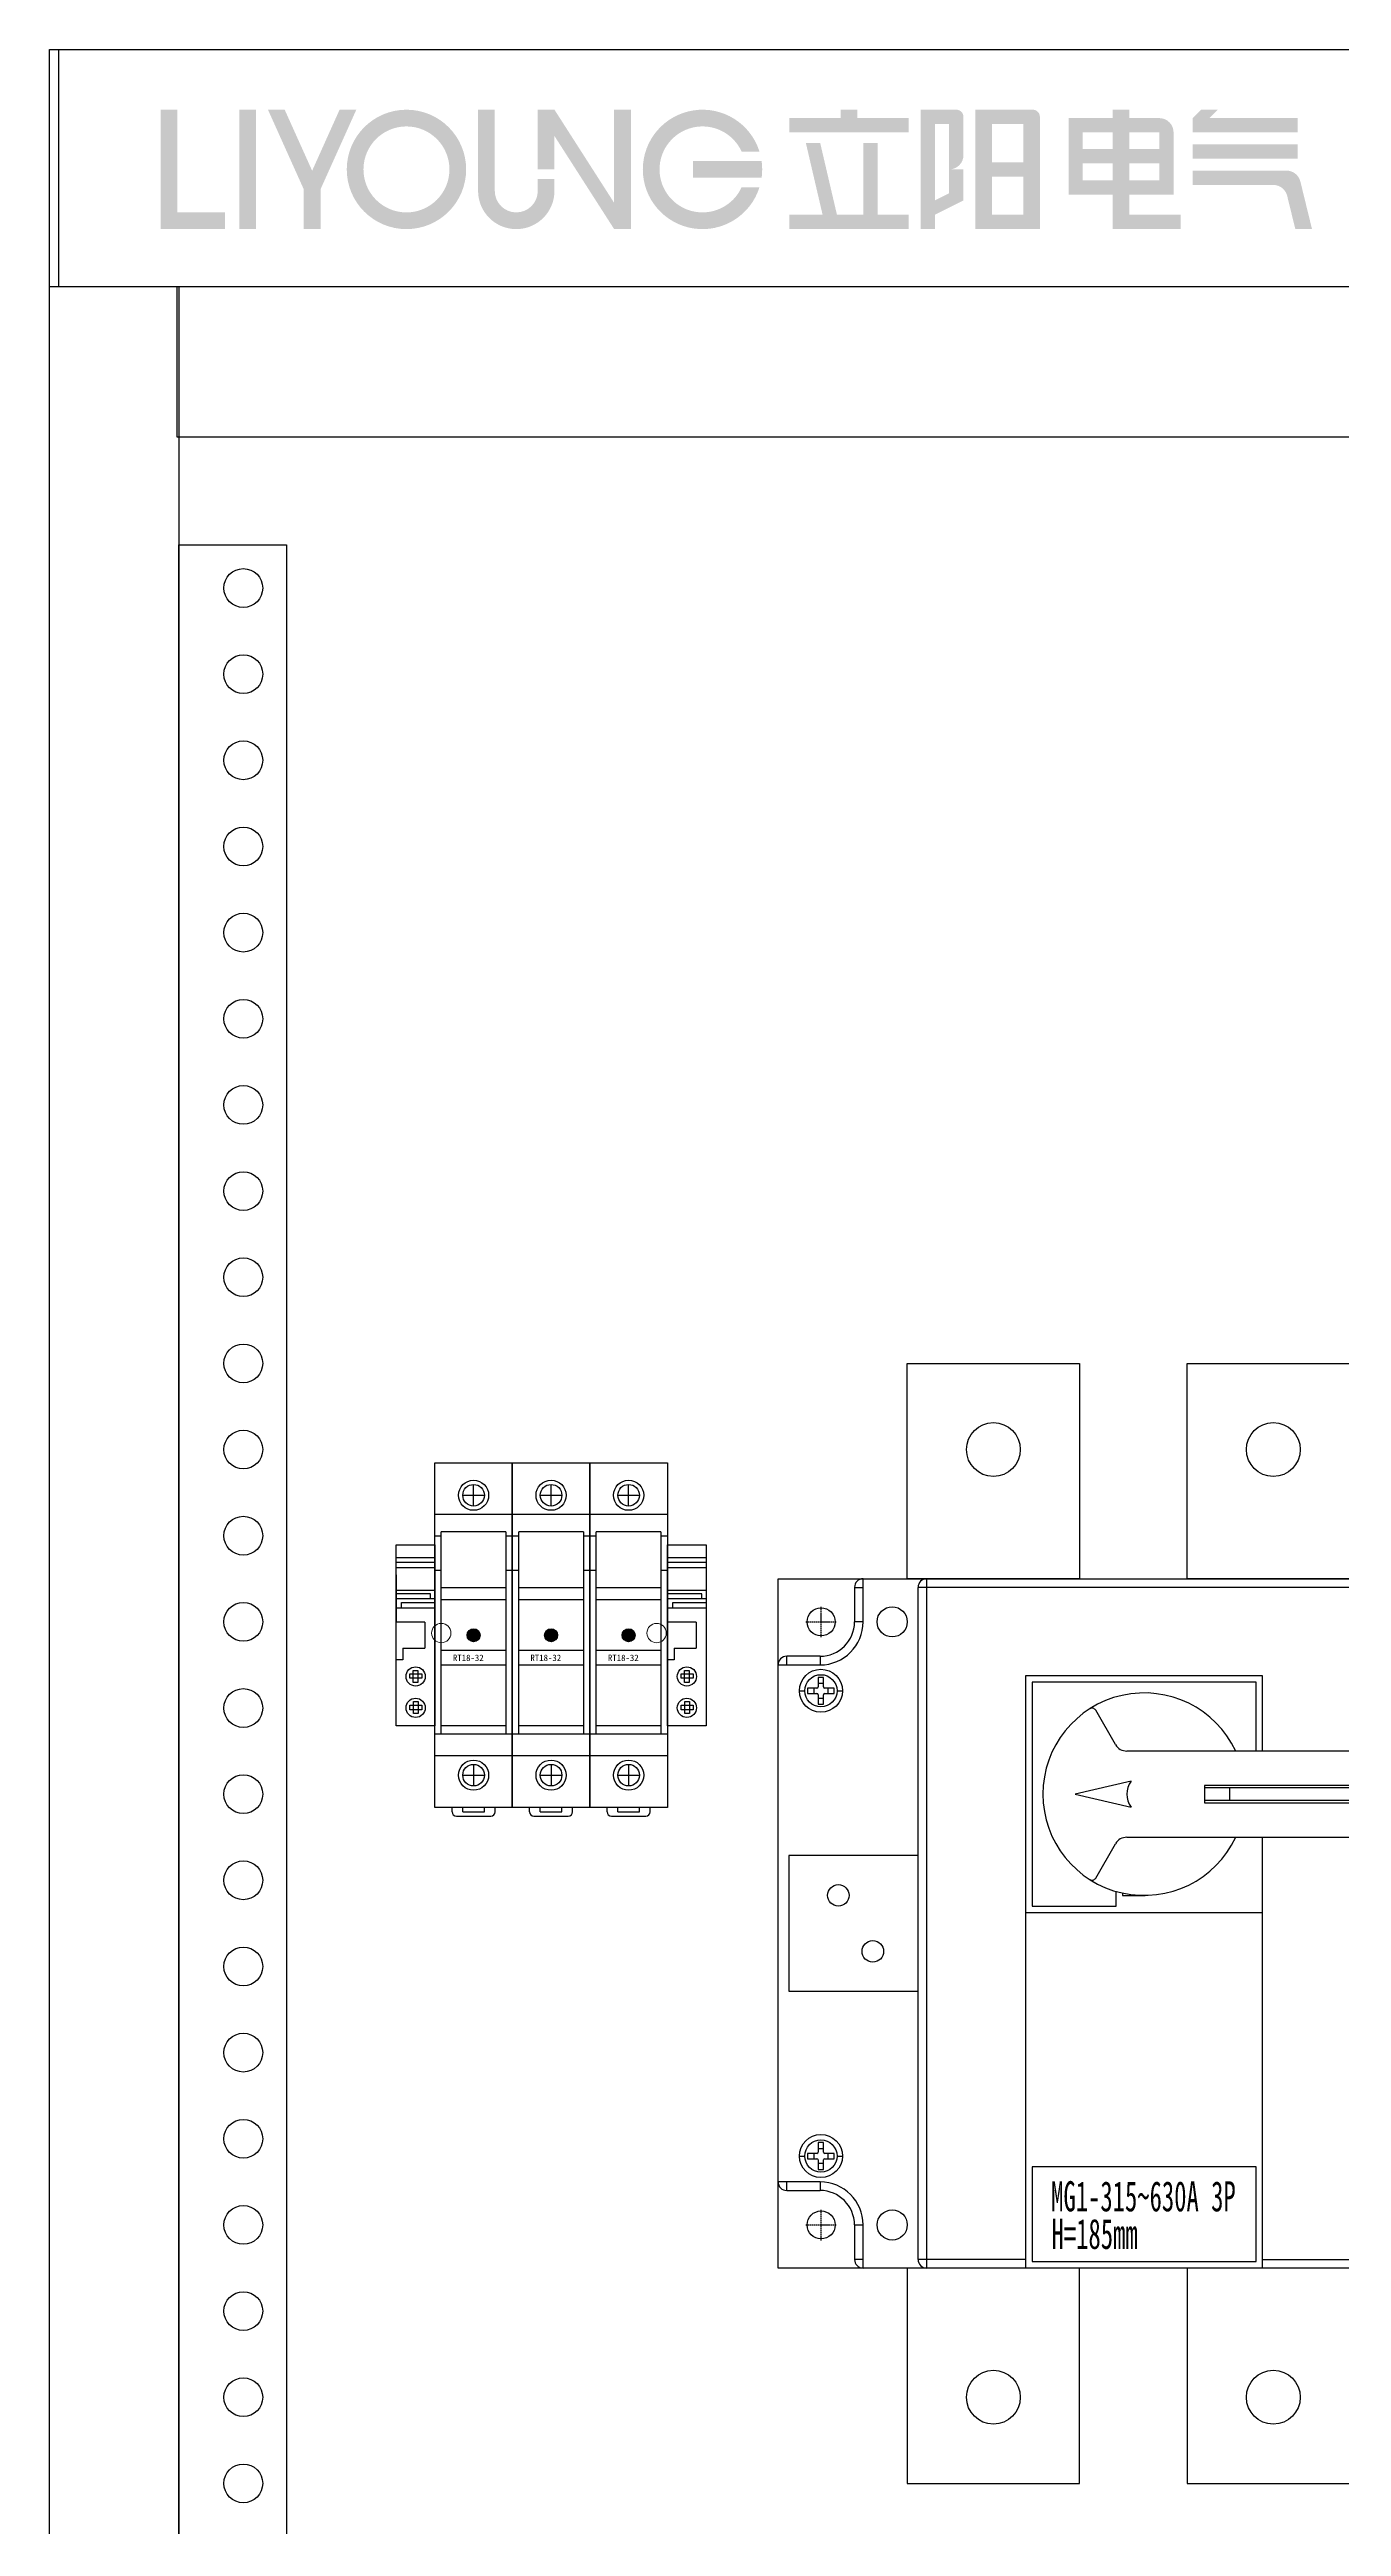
# Model space of a CAD drawing. Extents: x 1455912 to 1456512, y 413051 to 415251.
# Drawn here: x 1455912 to 1456212, y 414676 to 415251 of the extents above; entities that cross this region are included whole.
import ezdxf
from ezdxf.enums import TextEntityAlignment as Align

# ---------------------------------------------------------------- set-up
doc = ezdxf.new("R2010")
doc.units = 0
doc.header["$MEASUREMENT"] = 0
doc.linetypes.add('CENTER', pattern=[2, 1.25, -0.25, 0.25, -0.25])
for name, color, linetype in [('LY-JS-BJ', 7, 'Continuous'), ('LY-JS-YQJ', 7, 'Continuous'), ('布置图', 20, 'Continuous')]:
    doc.layers.add(name, color=color, linetype=linetype)
doc.layers.add('LY-二次控制图', color=7, linetype='Continuous', lineweight=18)
doc.styles.add('宋体', font='', dxfattribs={"width": 0.8, "height": 3.5})
doc.styles.get('宋体').set_extended_font_data('SimSun')

# ---------------------------------------------------------------- blocks, each defined once
blk = doc.blocks.new('RT18保险 正视图')
at = {"layer": 'LY-JS-YQJ'}
blk.add_hatch(color=1, dxfattribs=at).paths.add_polyline_path([(1.5, -40, 1), (-1.5, -40, 1)])
for p, q in [((-9, -80), (-9, 0)), ((-9, 0), (9, 0)), ((9, 0), (9, -80)), ((0, -10.01), (0, -5.01)), ((-2.5, -7.51), (2.5, -7.51)), ((9, -12.01), (-9, -12.01)), ((-7.5, -17), (-9, -17)), ((7.5, -16), (-7.5, -16)), ((-7.5, -63), (-7.5, -16)), ((7.5, -16), (7.5, -63)), ((9, -17), (7.5, -17)), ((-7.5, -25), (-9, -25)), ((9, -25), (7.5, -25)), ((7.5, -29), (-7.5, -29)), ((7.5, -31.75), (-7.5, -31.75)), ((-7.5, -43.5), (7.5, -43.5)), ((-7.5, -46.9), (7.5, -46.9)), ((9, -63), (-9, -63)), ((7.5, -61), (-7.5, -61)), ((9, -67.99), (-9, -67.99)), ((-2.5, -72.49), (2.5, -72.49)), ((0, -69.99), (0, -74.99)), ((9, -80), (-9, -80)), ((-5, -81), (-5, -80)), ((-2.5, -81), (-2.5, -80)), ((2.5, -81), (2.5, -80)), ((5, -81), (5, -80)), ((-4, -82), (4, -82)), ((-2.5, -81), (2.5, -81))]:
    blk.add_line(p, q, dxfattribs=at)
for centre, radius in [((0, -7.51), 3.5), ((0, -7.51), 2.5), ((0, -72.49), 3.5), ((0, -72.49), 2.5)]:
    blk.add_circle(centre, radius, dxfattribs=at)
at = {"layer": 'LY-JS-YQJ', "color": 1}
blk.add_circle((0, -40), 1.5, dxfattribs=at)
at = {"layer": 'LY-JS-YQJ'}
for centre, start, end in [((-4, -81), 180, 270), ((4, -81), 270, 0)]:
    blk.add_arc(centre, 1, start, end, dxfattribs=at)
at = {"layer": 'LY-JS-YQJ', "insert": (-4.8, -44.5), "char_height": 1.5, "width": 12.3, "attachment_point": 1}
blk.add_mtext('RT18-32', dxfattribs=at)
blk = doc.blocks.new('RT18-32X-6A')
at = {"layer": 'LY-JS-YQJ'}
blk.add_blockref('RT18保险 正视图', (9, 80), dxfattribs=at)
blk = doc.blocks.new('端子堵头')
at = {"layer": 'LY-JS-YQJ'}
for p, q in [((0, 39.03), (9, 39.03)), ((0, 37.96), (9, 37.96)), ((0, 36.73), (9, 36.73)), ((0, 35), (0, 24)), ((9, 35), (9, 24)), ((9, 34.58), (9, 33.47)), ((0, 31.48), (9, 31.48)), ((7.97, 30.59), (0, 30.59)), ((0, 29.53), (9, 29.53)), ((7.97, 29.53), (7.97, 30.59)), ((0, 27.32), (9, 27.32)), ((6.66, 24), (0, 24)), ((1.25, 27.32), (1.25, 28.56)), ((1.25, 28.56), (9, 28.56)), ((6.66, 24), (6.66, 18)), ((1.59, 18), (1.59, 15.27)), ((1.59, 18), (6.66, 18)), ((1.59, 15.27), (0, 15.27))]:
    blk.add_line(p, q, dxfattribs=at)
for points in [[(0, 42), (9, 42), (9, 0), (0, 0)], [(3.2, 12.05), (6.01, 12.05), (6.01, 10.99), (3.2, 10.99)], [(5.06, 12.84), (5.06, 10.03), (3.99, 10.03), (3.99, 12.84)], [(3.2, 4.76), (6.01, 4.76), (6.01, 3.69), (3.2, 3.69)], [(5.13, 5.6), (5.13, 2.79), (4.06, 2.79), (4.06, 5.6)]]:
    blk.add_lwpolyline(points, close=True, dxfattribs=at)
for centre in [(4.54, 11.43), (4.54, 4.14)]:
    blk.add_circle(centre, 2.23, dxfattribs=at)
blk = doc.blocks.new('A$C90d01b57')
at = {"layer": 'LY-二次控制图', "lineweight": -3}
for name, p in [('RT18-32X-6A', (-54, -80)), ('RT18-32X-6A', (-36, -80)), ('RT18-32X-6A', (-18, -80)), ('端子堵头', (-63, -61)), ('端子堵头', (0, -61))]:
    blk.add_blockref(name, p, dxfattribs=at)
blk = doc.blocks.new('A$C2BB77F8B')
at = {"color": 6}
for centre in [(10.5, 0.5), (60.5, 0.5)]:
    blk.add_circle(centre, 2.25, dxfattribs=at)
at = {"color": 0}
blk.add_blockref('A$C90d01b57', (63, 40), dxfattribs=at)
blk = doc.blocks.new('隔离MG1-315-630 3P-2022.3')
at = {"color": 0, "linetype": 'Continuous', "lineweight": 25}
for p, q in [((193.57, 91.84), (193.57, 86.84)), ((194.2, 91.84), (193.57, 91.84)), ((193.57, 86.84), (194.26, 86.84)), ((194.2, 88.15), (194.2, 91.84)), ((194.23, 88.15), (194.2, 88.15)), ((195.87, 91.84), (194.23, 88.15)), ((194.26, 86.84), (195.9, 90.57)), ((196.56, 91.84), (195.87, 91.84)), ((195.9, 90.57), (195.93, 90.57)), ((195.93, 90.57), (195.93, 86.84)), ((195.93, 86.84), (196.56, 86.84)), ((196.56, 86.84), (196.56, 91.84)), ((17.75, 78), (19.75, 78)), ((17.75, 78), (17.75, 70)), ((19.75, 70), (19.75, 80)), ((137.5, 78), (32.5, 78)), ((32.5, -78), (32.5, 78)), ((34.5, 80), (34.5, -80)), ((135.5, 40), (135.5, 80)), ((137.5, 78), (137.5, 40)), ((212, 78), (212, 70)), ((19.75, 70), (17.75, 70)), ((0, 60), (9.75, 60)), ((2, 60), (2, 62)), ((9.75, 62), (2, 62)), ((9.75, 62), (9.75, 60)), ((228, 62), (220, 62)), ((5, 54), (6.21, 54)), ((6.85, 54.62), (6.85, 53.38)), ((9.03, 54.62), (6.85, 54.62)), ((6.85, 53.38), (9.03, 53.38)), ((8.27, 54.62), (8.27, 53.38)), ((10.57, 57.1), (9.33, 57.1)), ((9.33, 57.1), (9.33, 54.92)), ((10.57, 55.68), (9.33, 55.68)), ((9.33, 53.08), (9.33, 50.9)), ((9.33, 52.32), (10.57, 52.32)), ((10.57, 54.92), (10.57, 57.1)), ((10.57, 50.9), (10.57, 53.08)), ((13.05, 54.62), (10.87, 54.62)), ((10.87, 53.38), (13.05, 53.38)), ((11.63, 53.38), (11.63, 54.62)), ((13.05, 53.38), (13.05, 54.62)), ((13.69, 54), (14.95, 54)), ((112.49, 57.5), (57.49, 57.5)), ((57.49, 57.5), (57.49, -80)), ((110.99, 56), (58.99, 56)), ((58.99, 56), (58.99, 4)), ((110.99, 40), (110.99, 56)), ((112.49, 40), (112.49, 57.5)), ((9.33, 50.9), (10.57, 50.9)), ((78.36, 41.5), (73.76, 49.47)), ((187.5, 40), (80.96, 40)), ((187.5, 40), (187.5, 20)), ((188.5, 39), (187.5, 39)), ((197.5, 40), (188.5, 40)), ((188.5, 20), (188.5, 40)), ((197.5, 40), (197.5, 20)), ((198.5, 39), (197.5, 39)), ((207.5, 40), (198.5, 40)), ((198.5, 20), (198.5, 40)), ((207.5, 40), (207.5, 20)), ((208.5, 39), (207.5, 39)), ((217.5, 40), (208.5, 40)), ((208.5, 20), (208.5, 40)), ((217.5, 40), (217.5, 20)), ((218.5, 39), (217.5, 39)), ((227.5, 40), (218.5, 40)), ((218.5, 20), (218.5, 40)), ((227.5, 40), (227.5, 20)), ((228.5, 39), (227.5, 39)), ((237.5, 40), (228.5, 40)), ((228.5, 20), (228.5, 40)), ((237.5, 40), (237.5, 20)), ((238.5, 39), (237.5, 39)), ((238.5, 20), (238.5, 40)), ((248, 40), (238.5, 40)), ((82, 33), (69, 30)), ((69, 30), (82, 27)), ((187, 32), (99, 32)), ((99, 32), (99, 28)), ((104.93, 28.5), (104.93, 31.5)), ((163.6, 28.5), (163.6, 31.5)), ((167.56, 28.5), (167.56, 31.5)), ((173.46, 28.5), (173.46, 31.5)), ((173.72, 28.5), (173.72, 31.5)), ((187, 28), (187, 32)), ((99, 28), (187, 28)), ((73.76, 10.53), (78.36, 18.5)), ((80.96, 20), (187.5, 20)), ((112.49, -80), (112.49, 20)), ((135.5, 20), (135.5, -80)), ((137.5, 20), (137.5, -78)), ((187.5, 21), (188.5, 21)), ((188.5, 20), (197.5, 20)), ((195.5, -35), (195.5, 20)), ((197.5, 21), (198.5, 21)), ((198.5, 20), (207.5, 20)), ((207.5, 21), (208.5, 21)), ((208.5, 20), (217.5, 20)), ((217.5, 21), (218.5, 21)), ((218.5, 20), (227.5, 20)), ((227.5, 21), (228.5, 21)), ((228.5, 20), (237.5, 20)), ((237.5, 21), (238.5, 21)), ((238.5, 20), (248, 20)), ((2.5, 15.75), (2.5, -15.75)), ((32.5, 15.75), (2.5, 15.75)), ((146, 14), (174, 14)), ((146, -14), (146, 14)), ((152, 8), (146, 14)), ((174, 14), (168, 8)), ((174, 14), (174, -14)), ((78.49, 4), (78.49, 7.42)), ((79.99, 7.04), (79.99, 6.5)), ((79.99, 6.5), (84.99, 6.5)), ((84.99, 6.5), (85.25, 6.5)), ((168, 8), (152, 8)), ((152, 8), (152, -8)), ((168, -8), (168, 8)), ((57.49, 2.5), (112.49, 2.5)), ((58.99, 4), (78.49, 4)), ((152, -8), (146, -14)), ((152, -8), (168, -8)), ((174, -14), (168, -8)), ((2.5, -15.75), (32.5, -15.75)), ((174, -14), (146, -14)), ((137.5, -35), (195.5, -35)), ((10.57, -50.9), (9.33, -50.9)), ((9.33, -50.9), (9.33, -53.08)), ((10.57, -53.08), (10.57, -50.9)), ((4.95, -54), (6.21, -54)), ((6.85, -53.38), (6.85, -54.62)), ((9.03, -53.38), (6.85, -53.38)), ((6.85, -54.62), (9.03, -54.62)), ((8.27, -53.38), (8.27, -54.62)), ((10.57, -52.32), (9.33, -52.32)), ((9.33, -54.92), (9.33, -57.1)), ((9.33, -55.68), (10.57, -55.68)), ((9.33, -57.1), (10.57, -57.1)), ((10.57, -57.1), (10.57, -54.92)), ((13.05, -53.38), (10.87, -53.38)), ((10.87, -54.62), (13.05, -54.62)), ((11.63, -54.62), (11.63, -53.38)), ((13.05, -54.62), (13.05, -53.38)), ((13.69, -54), (14.95, -54)), ((110.99, -56.5), (58.99, -56.5)), ((58.99, -56.5), (58.99, -78.5)), ((110.99, -78.5), (110.99, -56.5)), ((9.75, -60), (0, -60)), ((2, -62), (2, -60)), ((2, -62), (9.75, -62)), ((9.75, -60), (9.75, -62)), ((228, -62), (220, -62)), ((17.75, -70), (19.75, -70)), ((17.75, -70), (17.75, -78)), ((19.75, -80), (19.75, -70)), ((212, -78), (212, -70)), ((19.75, -78), (17.75, -78)), ((57.49, -78), (32.5, -78)), ((58.99, -78.5), (110.99, -78.5)), ((112.49, -78), (137.5, -78)), ((193.57, -91.84), (193.57, -86.84)), ((193.57, -86.84), (194.26, -86.84)), ((194.2, -91.84), (193.57, -91.84)), ((194.23, -88.15), (194.2, -88.15)), ((194.2, -88.15), (194.2, -91.84)), ((195.87, -91.84), (194.23, -88.15)), ((194.26, -86.84), (195.9, -90.57)), ((196.56, -91.84), (195.87, -91.84)), ((195.9, -90.57), (195.93, -90.57)), ((195.93, -90.57), (195.93, -86.84)), ((195.93, -86.84), (196.56, -86.84)), ((196.56, -86.84), (196.56, -91.84))]:
    blk.add_line(p, q, dxfattribs=at)
at = {"color": 1, "linetype": 'CENTER', "ltscale": 0.13}
for p, q in [((6.42, 70), (13.57, 70)), ((10, 66.42), (10, 73.57)), ((216.42, 70), (223.57, 70)), ((220, 66.42), (220, 73.57)), ((10, -73.58), (10, -66.43)), ((220, -73.58), (220, -66.43)), ((6.42, -70), (13.57, -70)), ((216.42, -70), (223.57, -70))]:
    blk.add_line(p, q, dxfattribs=at)
for p, q in [((250, 38), (250, 22)), ((173.72, 31.5), (99, 31.5)), ((173.72, 28.5), (99, 28.5))]:
    blk.add_line(p, q)
for points in [[(30, 130), (70, 130), (70, 80), (30, 80)], [(95, 130), (135, 130), (135, 80), (95, 80)], [(160, 130), (200, 130), (200, 80), (160, 80)], [(30, -130), (70, -130), (70, -80), (30, -80)], [(95, -130), (135, -130), (135, -80), (95, -80)], [(160, -130), (200, -130), (200, -80), (160, -80)]]:
    blk.add_lwpolyline(points, close=True)
at = {"color": 0}
blk.add_lwpolyline([(0, 80), (230, 80), (230, -80), (0, -80)], close=True, dxfattribs=at)
for centre in [(50, 110), (115, 110), (180, 110), (50, -110), (115, -110), (180, -110)]:
    blk.add_circle(centre, 6.25)
at = {"color": 0, "linetype": 'Continuous', "lineweight": 25}
for centre, radius in [((150, 70), 5.5), ((10, 70), 3.25), ((26.5, 70), 3.5), ((150, 70), 3.25), ((170, 70), 3.5), ((220, 70), 3.25), ((9.95, 54), 5), ((9.95, 54), 3.74), ((220, 54), 5.5), ((220, 54), 3.25), ((14, 6.5), 2.5), ((22, -6.5), 2.5), ((9.95, -54), 5), ((9.95, -54), 3.74), ((220, -54), 5.5), ((220, -54), 3.25), ((10, -70), 3.25), ((26.5, -70), 3.5), ((150, -70), 5.5), ((150, -70), 3.25), ((170, -70), 3.5), ((220, -70), 3.25)]:
    blk.add_circle(centre, radius, dxfattribs=at)
for centre, radius, start, end in [((19.75, 78), 2, 90, 180), ((34.5, 78), 2, 90, 180), ((135.5, 78), 2, 0, 90), ((210, 78), 2, 0, 90), ((9.75, 70), 8, 270, 0), ((9.75, 70), 10, 270, 0), ((220, 70), 8, 180, 270), ((2, 60), 2, 90, 180), ((228, 60), 2, 0, 90), ((9.03, 54.92), 0.3, 270, 0), ((9.03, 53.08), 0.3, 0, 90), ((10.87, 54.92), 0.3, 180, 270), ((10.87, 53.08), 0.3, 90, 180), ((85, 30), 23.5, 25.18434, 334.81568), ((72.9, 48.97), 1, 30, 122.54732), ((80.96, 43), 3, 210, 270), ((248, 38), 2, 0, 90), ((86, 30), 5, 143.1301, 216.86991), ((80.96, 17), 3, 90, 150), ((248, 22), 2, 270, 0), ((72.9, 11.03), 1, 237.45268, 330), ((9.03, -53.08), 0.3, 270, 0), ((9.03, -54.92), 0.3, 0, 90), ((10.87, -53.08), 0.3, 180, 270), ((10.87, -54.92), 0.3, 90, 180), ((2, -60), 2, 180, 270), ((9.75, -70), 10, 0, 90), ((9.75, -70), 8, 0, 90), ((220, -70), 8, 90, 180), ((228, -60), 2, 270, 0), ((19.75, -78), 2, 180, 270), ((34.5, -78), 2, 180, 270), ((135.5, -78), 2, 270, 0), ((210, -78), 2, 270, 0)]:
    blk.add_arc(centre, radius, start, end, dxfattribs=at)
for points, knots in [([(152, 1.58), (152.07, 1.79), (152.25, 2.35), (152.81, 3.17), (153.35, 3.71), (153.62, 3.98)], [0, 0, 0, 0, 0.2159, 0.607961, 1, 1, 1, 1]), ([(153.62, 3.98), (153.95, 4.23), (154.61, 4.73), (155.99, 5.3), (157.05, 5.38), (157.7, 5.44)], [0, 0, 0, 0, 0.280154, 0.560408, 1, 1, 1, 1]), ([(157.57, 4.8), (157.28, 4.77), (156.7, 4.73), (155.93, 4.27), (155.39, 3.58), (154.92, 2.52), (154.64, 1.09), (154.61, -0.06), (154.6, -0.64)], [0, 0, 0, 0, 0.1248248, 0.2494614, 0.3743422, 0.4994684, 0.7495454, 1, 1, 1, 1]), ([(160.68, -0.64), (160.66, -0.06), (160.62, 1.1), (160.29, 2.53), (159.77, 3.58), (159.21, 4.26), (158.44, 4.72), (157.86, 4.77), (157.57, 4.8)], [0, 0, 0, 0, 0.250411, 0.500413, 0.625558, 0.750525, 0.875186, 1, 1, 1, 1]), ([(157.7, 5.44), (158.12, 5.41), (158.98, 5.36), (160.46, 4.91), (161.33, 4.24), (161.86, 3.82)], [0, 0, 0, 0, 0.2804314, 0.5607816, 1, 1, 1, 1]), ([(161.86, 3.82), (162.18, 3.48), (162.81, 2.8), (163.55, 1.28), (163.65, 0.09), (163.72, -0.64)], [0, 0, 0, 0, 0.280292, 0.560583, 1, 1, 1, 1]), ([(153.44, -5.12), (153.11, -4.78), (152.51, -4.15), (152.16, -3.34), (152, -2.97)], [0, 0, 0, 0, 0.536911, 1, 1, 1, 1]), ([(157.58, -6.72), (157.15, -6.7), (156.3, -6.65), (154.83, -6.2), (153.97, -5.53), (153.44, -5.12)], [0, 0, 0, 0, 0.280427, 0.560775, 1, 1, 1, 1]), ([(154.6, -0.64), (154.61, -1.22), (154.65, -2.38), (154.98, -3.81), (155.49, -4.86), (156.05, -5.54), (156.82, -6.01), (157.4, -6.06), (157.69, -6.08)], [0, 0, 0, 0, 0.25042, 0.500443, 0.625598, 0.750548, 0.875197, 1, 1, 1, 1]), ([(161.65, -5.27), (161.32, -5.52), (160.66, -6.02), (159.28, -6.59), (158.22, -6.67), (157.58, -6.72)], [0, 0, 0, 0, 0.280211, 0.560461, 1, 1, 1, 1]), ([(157.69, -6.08), (157.98, -6.06), (158.56, -6.02), (159.33, -5.55), (159.87, -4.87), (160.35, -3.81), (160.63, -2.37), (160.66, -1.22), (160.68, -0.64)], [0, 0, 0, 0, 0.124827, 0.249448, 0.374318, 0.499426, 0.749542, 1, 1, 1, 1]), ([(163.72, -0.64), (163.69, -1.13), (163.63, -2.11), (163.14, -3.39), (162.48, -4.47), (161.93, -5), (161.65, -5.27)], [0, 0, 0, 0, 0.279928, 0.55979, 0.779908, 1, 1, 1, 1])]:
    blk.add_open_spline(points, degree=3, knots=knots, dxfattribs=at)
at = {"color": 4, "linetype": 'ByBlock', "style": '宋体', "width": 0.6}
for s, p in [('MG1-315~630A 3P', (63.41, -63.35)), ('H=185mm', (63.5, -72.08))]:
    blk.add_text(s, height=7, dxfattribs=at).set_placement(p, align=Align.MIDDLE_LEFT)
blk = doc.blocks.new('*U23')
at = {"layer": 'LY-JS-BJ', "color": 6}
blk.add_circle((0, 0), 4.5, dxfattribs=at)
blk = doc.blocks.new('*U24')
at = {"layer": 'LY-JS-BJ', "color": 0, "linetype": 'ByBlock', "lineweight": -2, "transparency": 16777216}
for p in [(0, 0), (0, -20), (0, -40), (0, -60), (0, -80), (0, -100), (0, -120), (0, -140), (0, -160), (0, -180), (0, -200), (0, -220), (0, -240), (0, -260), (0, -280), (0, -300), (0, -320), (0, -340), (0, -360), (0, -380), (0, -400), (0, -420), (0, -440)]:
    blk.add_blockref('*U23', p, dxfattribs=at)
blk = doc.blocks.new('911')
at = {"layer": 'LY-JS-BJ'}
for points in [[(-201.58, 15.72), (-207.13, 15.72), (-207.13, -23.88), (-199.21, -23.88), (-185.74, -23.88), (-185.74, -18.34), (-201.58, -18.34), (-201.58, -16.76)], [(-175.45, 15.72), (-180.99, 15.72), (-180.99, -23.88), (-175.45, -23.88)], [(-142.18, 15.72), (-147.73, 15.72), (-156.83, -4.52), (-165.94, 15.72), (-171.49, 15.72), (-159.61, -10.68), (-159.61, -23.88), (-154.06, -23.88), (-154.06, -10.68)], [(-96.25, -11.21), (-96.25, 15.72), (-101.79, 15.72), (-101.79, -11.21, 1), (-76.45, -11.21), (-76.45, -7.25), (-81.99, -7.25), (-81.99, -11.21, -1)], [(-76.45, 15.72), (-81.99, 15.72), (-81.99, -4.08), (-76.45, -4.08), (-76.45, 7), (-56.65, -23.88), (-51.1, -23.88), (-51.1, 15.72), (-56.65, 15.72), (-56.65, -15.17)], [(-8.45, -10.02), (-14.38, -10.02, -4.581742), (-14.38, 1.86), (-8.45, 1.86, 6.513131)], [(41.02, 12.94), (23.99, 12.94), (23.99, 15.72), (18.44, 15.72), (18.44, 12.94), (1.42, 12.94), (1.42, 8.19), (41.02, 8.19)], [(59.23, -4.08), (54.48, -4.08), (54.48, -12), (49.73, -14.38), (49.73, 10.96), (54.48, 10.96), (54.48, -4.08, 0.414214), (59.23, 0.67), (59.23, 13.34, 0.414214), (56.86, 15.72), (49.73, 15.72), (44.98, 15.72), (44.98, -23.88), (49.73, -23.88), (49.73, -19.13), (59.23, -14.38)], [(170.1, 12.94), (140.8, 12.94), (143.57, 15.72), (138.03, 15.72), (135.25, 12.94), (135.25, 8.19), (170.1, 8.19)], [(41.02, -19.13), (30.72, -19.13), (30.72, 4.63), (25.97, 4.63), (25.97, -19.13), (17.26, -19.13), (11.71, 4.63), (6.96, 4.63), (12.5, -19.13), (1.42, -19.13), (1.42, -23.88), (41.02, -23.88)], [(170.1, 4.23), (135.25, 4.23), (135.25, -0.52), (170.1, -0.52)], [(-7.74, -1.31), (-30.51, -1.31), (-30.51, -6.86), (-7.74, -6.86, 0.070346)], [(166.37, -4.48), (135.25, -4.48), (135.25, -9.23), (161.99, -9.23, -0.345496), (166.61, -12.85), (169.31, -23.88), (174.85, -23.88), (170.99, -8.1, 0.345496)]]:
    blk.add_hatch(color=7, dxfattribs=at).paths.add_polyline_path(points)
h = blk.add_hatch(color=7, dxfattribs=at)
h.paths.add_polyline_path([(-105.75, -4.08, 1), (-145.35, -4.08, 1)])
h.paths.add_polyline_path([(-139.81, -4.08, -1), (-111.29, -4.08, -1)], flags=16)
h = blk.add_hatch(color=7, dxfattribs=at)
h.paths.add_polyline_path([(84.58, 13.34, 0.414214), (82.2, 15.72), (63.19, 15.72), (63.19, -23.88), (84.58, -23.88)])
h.paths.add_polyline_path([(68.74, -19.13), (68.74, -6.46), (79.03, -6.46), (79.03, -19.13)], flags=16)
h.paths.add_polyline_path([(68.74, -1.71), (68.74, 10.96), (79.03, 10.96), (79.03, -1.71)], flags=16)
h = blk.add_hatch(color=7, dxfattribs=at)
h.paths.add_polyline_path([(124.17, 12.94), (114.27, 12.94), (114.27, 15.72), (108.72, 15.72), (108.72, 12.94), (94.07, 12.94), (94.07, -12.4), (108.72, -12.4), (108.72, -23.88), (131.29, -23.88), (131.29, -19.13), (114.27, -19.13), (114.27, -12.4), (128.92, -12.4), (128.92, 8.19, 0.414214)])
h.paths.add_polyline_path([(114.27, 8.19), (124.17, 8.19), (124.17, 2.65), (114.27, 2.65)], flags=16)
h.paths.add_polyline_path([(108.72, 8.19), (108.72, 2.65), (98.82, 2.65), (98.82, 8.19)], flags=16)
h.paths.add_polyline_path([(114.27, -2.1), (124.17, -2.1), (124.17, -7.65), (114.27, -7.65)], flags=16)
h.paths.add_polyline_path([(108.72, -2.1), (108.72, -7.65), (98.82, -7.65), (98.82, -2.1)], flags=16)

msp = doc.modelspace()

# ---------------------------------------------------------------- linework, layer by layer
at = {"layer": 'LY-JS-BJ', "color": 6, "ltscale": 50}
msp.add_line((1455912.23, 415196.02), (1456512.23, 415196.02), dxfattribs=at)
for points in [[(1455914.37, 415196.02), (1455914.37, 415251.02)], [(1456481.87, 415196.02), (1456481.87, 415161.02), (1455941.87, 415161.02), (1455941.87, 415196.02)], [(1455942.23, 415196.02), (1455942.23, 413051.02)]]:
    msp.add_lwpolyline(points, dxfattribs=at)
at = {"layer": 'LY-JS-BJ', "color": 6, "lineweight": -3}
msp.add_lwpolyline([(1455967.23, 415136.02), (1455967.23, 413136.02), (1455942.23, 413136.02), (1455942.23, 415136.02)], close=True, dxfattribs=at)
at = {"layer": '布置图', "ltscale": 50}
msp.add_lwpolyline([(1455912.23, 415251.02), (1456512.23, 415251.02), (1456512.23, 413051.02), (1455912.23, 413051.02)], close=True, dxfattribs=at)

# ---------------------------------------------------------------- block references
at = {"color": 6}
msp.add_blockref('隔离MG1-315-630 3P-2022.3', (1456081.41, 414816.02), dxfattribs=at)
at = {"layer": 'LY-JS-BJ', "color": 6, "lineweight": -3, "xscale": 0.6999999999534339, "yscale": 0.6999999999534339, "zscale": 0.6999999999534339}
msp.add_blockref('911', (1456083, 415226.05), dxfattribs=at)
at = {"layer": 'LY-JS-BJ', "color": 6, "lineweight": -3}
msp.add_blockref('*U24', (1455957.23, 415126.02), dxfattribs=at)
at = {"layer": 'LY-二次控制图', "color": 6, "lineweight": -3}
msp.add_blockref('A$C2BB77F8B', (1455992.7, 414882.92), dxfattribs=at)

doc.saveas('drawing.dxf')
